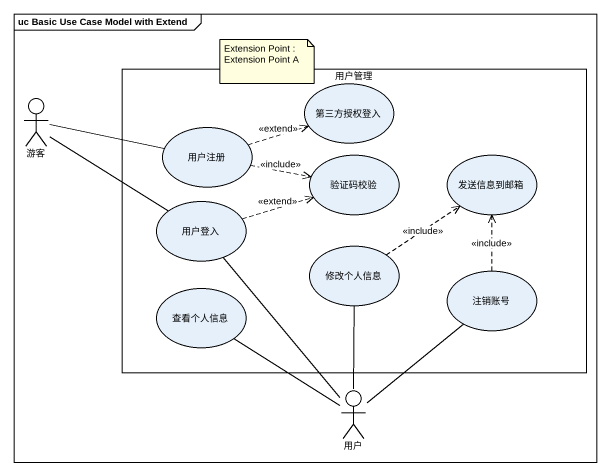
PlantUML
@startuml
mainframe uc Basic Use Case Model with Extend
rectangle 用户管理 {
  usecase 第三方授权登入
  usecase 用户注册
  usecase 验证码校验
  usecase 发送信息到邮箱
  usecase 用户登入
  usecase 修改个人信息
  usecase 查看个人信息
  usecase 注销账号
}
actor 游客
actor 用户
游客 -right- 用户注册
游客 -right- 用户登入
用户注册 .right.> 第三方授权登入 : <<extend>>
用户注册 .right.> 验证码校验 : <<include>>
用户登入 .right.> 验证码校验 : <<extend>>
修改个人信息 .up.> 发送信息到邮箱 : <<include>>
注销账号 .up.> 发送信息到邮箱 : <<include>>
用户 -up- 用户登入
用户 -up- 修改个人信息
用户 -up- 查看个人信息
用户 -up- 注销账号
note as N1
  Extension Point : Extension Point A
end note
@enduml
